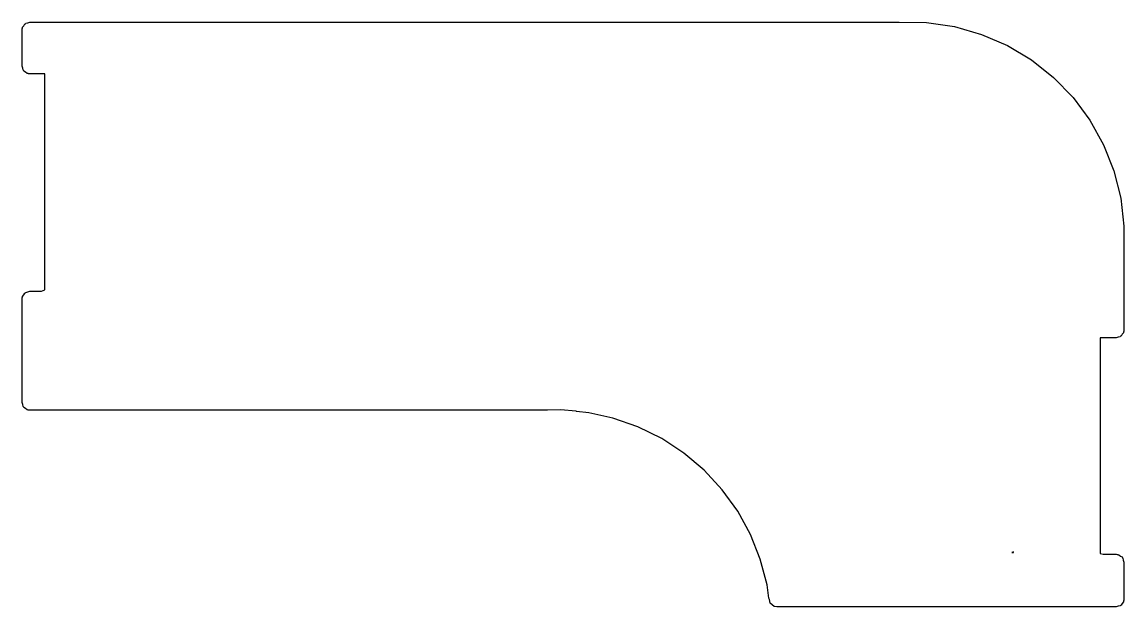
# Model space of a CAD drawing. Extents: x 149.1 to 241.6, y -132 to -36.3.
# Drawn here: x 206.26 to 216.91, y -117.4 to -111.75 of the extents above; entities that cross this region are included whole.
import ezdxf

# ---------------------------------------------------------------- set-up
doc = ezdxf.new("R2010")
doc.units = 0
doc.layers.add('BLACK', color=7, linetype='CONTINUOUS')

msp = doc.modelspace()

# ---------------------------------------------------------------- linework, layer by layer
at = {"layer": 'BLACK', "linetype": 'CONTINUOUS'}
for p, q in [((206.257, -111.828), (206.259, -111.818)), ((206.258, -111.814), (206.26, -111.812)), ((206.259, -111.818), (206.258, -111.814)), ((206.26, -111.812), (206.262, -111.802)), ((206.262, -111.802), (206.274, -111.787)), ((206.274, -111.787), (206.284, -111.77)), ((206.284, -111.77), (206.29, -111.768)), ((206.29, -111.768), (206.294, -111.763)), ((206.294, -111.763), (206.314, -111.759)), ((206.314, -111.759), (206.332, -111.752)), ((206.332, -111.752), (214.732, -111.752)), ((214.732, -111.752), (214.733, -111.753)), ((214.733, -111.753), (215, -111.757)), ((215, -111.757), (215.269, -111.796)), ((215.269, -111.796), (215.53, -111.871)), ((206.257, -112.177), (206.257, -111.828)), ((215.53, -111.871), (215.78, -111.979)), ((215.78, -111.979), (216.013, -112.118)), ((216.013, -112.118), (216.226, -112.287)), ((206.264, -112.196), (206.257, -112.177)), ((206.267, -112.215), (206.264, -112.196)), ((206.272, -112.219), (206.267, -112.215)), ((206.275, -112.226), (206.272, -112.219)), ((206.291, -112.235), (206.275, -112.226)), ((206.306, -112.248), (206.291, -112.235)), ((206.316, -112.25), (206.306, -112.248)), ((206.319, -112.251), (206.316, -112.25)), ((206.322, -112.251), (206.319, -112.251)), ((206.332, -112.252), (206.322, -112.251)), ((206.477, -112.252), (206.332, -112.252)), ((206.477, -114.338), (206.477, -112.252)), ((216.226, -112.287), (216.415, -112.482)), ((216.415, -112.482), (216.577, -112.7)), ((216.577, -112.7), (216.709, -112.938)), ((216.709, -112.938), (216.809, -113.19)), ((216.809, -113.19), (216.876, -113.454)), ((216.876, -113.454), (216.907, -113.724)), ((216.907, -113.724), (216.906, -113.726)), ((216.906, -113.726), (216.907, -113.727)), ((216.907, -113.727), (216.907, -114.727)), ((206.274, -114.387), (206.284, -114.37)), ((206.284, -114.37), (206.29, -114.368)), ((206.29, -114.368), (206.294, -114.363)), ((206.294, -114.363), (206.314, -114.359)), ((206.314, -114.359), (206.332, -114.352)), ((206.332, -114.352), (206.446, -114.352)), ((206.446, -114.352), (206.477, -114.338)), ((206.257, -114.427), (206.259, -114.418)), ((206.257, -115.427), (206.257, -114.427)), ((206.258, -114.414), (206.26, -114.412)), ((206.259, -114.418), (206.258, -114.414)), ((206.26, -114.412), (206.262, -114.402)), ((206.262, -114.402), (206.274, -114.387)), ((216.832, -114.802), (216.677, -114.802)), ((216.677, -114.802), (216.677, -116.886)), ((216.85, -114.796), (216.832, -114.802)), ((216.869, -114.792), (216.85, -114.796)), ((216.874, -114.787), (216.869, -114.792)), ((216.88, -114.785), (216.874, -114.787)), ((216.89, -114.768), (216.88, -114.785)), ((216.902, -114.753), (216.89, -114.768)), ((216.904, -114.743), (216.902, -114.753)), ((216.906, -114.741), (216.904, -114.743)), ((216.907, -114.727), (216.905, -114.737)), ((216.905, -114.737), (216.906, -114.741)), ((206.264, -115.446), (206.257, -115.427)), ((206.267, -115.465), (206.264, -115.446)), ((206.272, -115.469), (206.267, -115.465)), ((206.275, -115.476), (206.272, -115.469)), ((206.291, -115.485), (206.275, -115.476)), ((206.306, -115.498), (206.291, -115.485)), ((206.316, -115.5), (206.306, -115.498)), ((206.319, -115.501), (206.316, -115.5)), ((206.322, -115.501), (206.319, -115.501)), ((206.332, -115.502), (206.322, -115.501)), ((211.332, -115.502), (206.332, -115.502)), ((211.333, -115.502), (211.332, -115.502)), ((211.334, -115.502), (211.333, -115.502)), ((211.462, -115.499), (211.334, -115.502)), ((211.334, -115.502), (211.334, -115.502)), ((211.613, -115.512), (211.462, -115.499)), ((211.617, -115.514), (211.613, -115.512)), ((211.736, -115.526), (211.617, -115.514)), ((211.968, -115.577), (211.736, -115.526)), ((212.21, -115.661), (211.968, -115.577)), ((212.44, -115.775), (212.21, -115.661)), ((212.654, -115.916), (212.44, -115.775)), ((212.85, -116.081), (212.654, -115.916)), ((213.024, -116.27), (212.85, -116.081)), ((213.174, -116.478), (213.024, -116.27)), ((213.297, -116.703), (213.174, -116.478)), ((213.392, -116.941), (213.297, -116.703)), ((215.839, -116.869), (215.822, -116.877)), ((215.822, -116.877), (215.84, -116.877)), ((215.84, -116.877), (215.839, -116.869)), ((216.677, -116.886), (216.707, -116.892)), ((216.707, -116.892), (216.832, -116.892)), ((216.832, -116.892), (216.842, -116.894)), ((216.842, -116.894), (216.845, -116.894)), ((216.845, -116.894), (216.848, -116.895)), ((216.848, -116.895), (216.858, -116.897)), ((216.858, -116.897), (216.873, -116.91)), ((216.873, -116.91), (216.889, -116.919)), ((216.889, -116.919), (216.892, -116.926)), ((216.892, -116.926), (216.897, -116.93)), ((216.897, -116.93), (216.9, -116.949)), ((213.457, -117.189), (213.392, -116.941)), ((216.9, -116.949), (216.907, -116.968)), ((216.907, -116.968), (216.907, -117.328)), ((213.474, -117.316), (213.457, -117.189)), ((213.481, -117.331), (213.474, -117.316)), ((213.487, -117.365), (213.481, -117.331)), ((216.902, -117.353), (216.89, -117.368)), ((216.904, -117.343), (216.902, -117.353)), ((216.906, -117.341), (216.904, -117.343)), ((216.907, -117.328), (216.905, -117.337)), ((216.905, -117.337), (216.906, -117.341)), ((213.526, -117.398), (213.487, -117.365)), ((213.552, -117.402), (213.526, -117.398)), ((216.832, -117.402), (213.552, -117.402)), ((216.85, -117.396), (216.832, -117.402)), ((216.869, -117.392), (216.85, -117.396)), ((216.874, -117.387), (216.869, -117.392)), ((216.88, -117.385), (216.874, -117.387)), ((216.89, -117.368), (216.88, -117.385))]:
    msp.add_line(p, q, dxfattribs=at)

doc.saveas('drawing.dxf')
